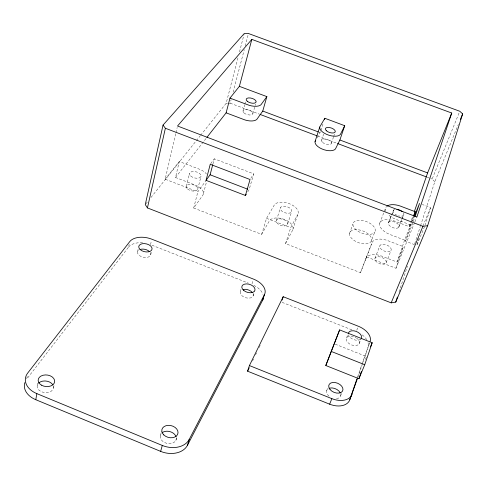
<?xml version="1.0" encoding="UTF-8"?>
<svg xmlns="http://www.w3.org/2000/svg" width="487" height="487" viewBox="0 0 487 487"><rect width="100%" height="100%" fill="white"/><g stroke="black" fill="none" stroke-linecap="round" stroke-linejoin="round"><path stroke-width="0.37" stroke-dasharray="2.44 1.83" d="M27.169 376.402L26.73 379.099L128.556 247.122L129.158 244.358M37.176 385.661L37.755 382.295M53.533 387.889L54.027 385.205M137.547 251.816L138.168 249.052M206.47 179.916L197.844 191.805L165.16 179.192L175.807 133.401M175.984 132.659L177.183 127.491M150.526 244.657L151.481 240.554M150.745 254.719L151.39 251.968M360.477 272.677L366.541 256.899L395.974 268.258L403.346 246.641L386.526 240.182A14.549 7.829 21.4 0 0 371.672 243.707L360.477 272.677L285.522 243.616L292.59 230.235A12.595 6.952 17.7 0 0 284.725 219.558A12.595 6.952 17.7 0 0 269.408 220.824L261.635 234.357L193.692 208.016L202.744 195.317A12.528 6.806 14.2 0 0 195.457 185.163L175.49 177.469L179.307 161.489L199.493 169.233A12.662 6.708 14.3 0 1 206.433 173.999M186.308 186.357L189.492 173.488M197.765 189.035L201.04 176.209M193.692 208.016L197.844 191.805M200.607 135.331L226.145 103.354L238.362 56.303M239.507 51.89L244.084 34.248M203.426 193.662L206.634 181.322M212.953 163.894L214.28 158.817L253.703 173.871L249.107 189.741L247.067 192.931M228.178 103.281L230.211 103.201L231.173 99.537M233.096 92.201L244.249 49.662M245.211 45.991L248.48 33.524M243.031 110.896L244.626 105.034M244.827 104.303L245.618 101.369M160.18 436.017L161.447 431.427M252.863 113.672L255.505 104.163M175.898 440.327L176.842 437.064M240.353 291.494L240.974 289.455M261.635 234.357L266.559 218.322L274.309 204.99A12.729 6.861 17.6 0 1 289.747 203.852A12.729 6.861 17.6 0 1 297.752 214.457L292.59 230.235M252.01 283.799L253.264 279.763M276.482 220.276L280.463 207.596M253.149 295.95L254.64 291.22M424.938 225.408L430.587 207.62L422.296 204.485M419.039 238.265L416.72 245.503L424.487 226.832M287.482 224.501A5.917 3.251 17.6 0 0 280.567 218.84A5.917 3.251 17.6 0 0 277.876 223.862A5.917 3.251 17.6 0 0 287.482 224.501L291.567 211.845A5.966 3.214 17.6 0 0 284.566 206.196A5.966 3.214 17.6 0 0 281.888 211.157A5.966 3.214 17.6 0 0 291.567 211.845M317.22 137.742L320.659 131.173M320.89 130.461L323.447 122.578M285.522 243.616L290.721 227.642L297.752 214.457M399.023 292.011L407.442 266.072M414.687 243.737L420.299 226.443M420.537 225.725L434.8 181.773L458.346 124.386M321.603 140.232L323.612 134.089M331.391 143.355L333.437 137.224M333.668 136.543L334.575 133.822M413.323 221.786L414.754 217.549M365.506 359.412L366.474 356.551L334.271 343.804M357.574 378.174L369.657 342.842M365.676 259.303A14.397 7.932 21.5 0 1 380.438 255.638L397.069 262.055L404.594 240.091L411.442 222.882M411.679 222.188L413.579 216.612M414.614 244.693L405.47 241.193L412.075 221.804M357.647 376.835L361.817 364.666M362.06 363.947L369.584 342.781M404.594 240.091L390.629 234.746A13.606 7.092 21.2 0 1 379.696 223.338A13.606 7.092 21.2 0 1 394.367 221.013L409.19 226.662L410.419 223.076M411.399 220.209L412.629 216.63M349.489 233.498L352.953 224.05M371.143 241.455A11.621 6.252 20.4 0 0 358.237 229.773A11.621 6.252 20.4 0 0 352.332 239.056A11.621 6.252 20.4 0 0 371.143 241.455L374.753 232.043A11.694 6.197 20.3 0 0 361.719 220.386A11.694 6.197 20.3 0 0 355.839 229.584A11.694 6.197 20.3 0 0 374.753 232.043M379.72 223.265L385.521 208.168M366.541 256.899L371.672 243.707M401.866 219.655L398.396 227.636A5.68 2.946 21.1 0 1 391.651 227.143A5.68 2.946 21.1 0 1 388.474 222.614L393.727 209.946A5.728 2.91 21 0 1 395.7 209.361M388.784 222.267L391.408 215.558M391.67 214.889L393.502 210.189M374.966 258.262L379.842 245.783M346.531 337.929L348.102 333.93M326.637 390.775L327.988 387.335M356.758 330.223L358.073 326.911M398.646 227.35L401.848 219.308M402.116 218.639L403.455 215.284M402.134 218.986L403.735 214.962A5.728 2.91 21 0 0 403.139 212.484M386.142 262.688L391.122 250.233M359.169 343.688L361.05 339.025M340.65 395.748L341.758 393.003M409.19 226.662L413.317 216.484M412.349 221.122L414.005 217.044M405.47 241.193L413.086 222.492M397.069 262.055L403.346 246.641M434.8 181.773L432.127 179.052L459.204 112.661M395.974 268.258L414.607 222.589M414.894 221.889L416.902 216.971M422.984 225.956L430.587 207.62M252.546 361.025L253.544 358.992M255.535 354.926L257.191 351.541M259.181 347.474L260.18 345.447M250.854 178.26L253.703 173.871M210.682 163.681L214.28 158.817M175.49 177.469L206.433 137.979M165.16 179.192L179.307 161.489M145.759 204.016L148.121 201.058M150.964 197.503L195.884 141.248M196.352 140.658L200.139 135.922M403.735 214.962L403.212 215.558A5.728 2.91 21 0 1 398.506 215.838M388.474 222.614L389.01 222.011A5.68 2.946 21.1 0 1 395.736 222.516A5.68 2.946 21.1 0 1 398.926 227.027M226.145 103.354L227.502 103.305M318.772 132.074L320.19 132.61M230.211 103.201L259.364 114.153M317.664 136.056L336.858 143.263M427.154 177.183L429.997 178.254M430.709 178.522L432.127 179.052M410.73 224.976L396.613 219.594A13.746 6.988 21 0 1 387.938 214.31M266.559 218.322L290.721 227.642M151.932 245.211L248.285 283.087M282.113 302.366L351.991 329.882M397.088 215.345A5.728 2.91 21 0 1 393.186 210.536M385.905 211.455A13.746 6.988 21 0 1 386.471 206.591M360.587 339.244A6.976 4.261 22.4 0 1 353.799 339.616A6.976 4.261 22.4 0 1 348.455 334.861M356.399 337.905A6.952 4.28 22.4 0 1 356.07 345.526A6.952 4.28 22.4 0 1 346.208 339.299A6.952 4.28 22.4 0 1 355.9 337.588M362.225 334.892A16.223 9.983 22.4 0 1 366.802 339.829M368.038 342.714A16.223 9.983 22.4 0 1 367.947 346.768M340.723 394.427A7.451 4.913 23.2 0 1 334.849 398.628M329.017 396.168A7.451 4.913 23.2 0 1 328.226 388.736M128.556 247.122A17.167 10.264 12.4 0 1 144.14 242.983M253.818 285.358A17.228 10.55 17.2 0 1 263.035 294.477M53.485 386.368A8.255 5.82 6.2 0 1 43.69 392.437A8.255 5.82 6.2 0 1 38.357 383.342M150.276 252.558A6.757 4.042 12.4 0 1 147.725 257.246A6.757 4.042 12.4 0 1 139.227 255.371A6.757 4.042 12.4 0 1 138.88 250.044M176.3 437.722A8.212 6.075 14.6 0 1 166.578 443.292A8.212 6.075 14.6 0 1 161.221 433.588M253.076 293.728A6.781 4.152 17.2 0 1 245.99 297.843A6.781 4.152 17.2 0 1 240.998 290.575M376.341 257.039L375.483 257.55A6.008 3.299 21.5 0 0 380.061 263.814A6.008 3.299 21.5 0 0 385.996 260.862L385.363 259.881A6.008 3.299 21.5 0 0 376.341 257.039M381.218 244.577L380.353 245.083A6.063 3.263 21.4 0 0 385.004 251.31A6.063 3.263 21.4 0 0 390.964 248.419L390.312 247.445A6.063 3.263 21.4 0 0 381.218 244.577M322.558 142.374A5.138 2.453 18.1 0 0 331.05 143.915A5.138 2.453 18.1 0 0 325.87 139.124A5.138 2.453 18.1 0 0 322.558 142.374M244.017 112.966A5.107 2.411 15.8 0 0 252.528 114.226A5.107 2.411 15.8 0 0 247.286 109.691A5.107 2.411 15.8 0 0 244.017 112.966M190.794 176.111A5.935 3.147 14.3 0 0 200.705 176.964A5.935 3.147 14.3 0 0 194.295 171.515A5.935 3.147 14.3 0 0 190.794 176.111M187.592 188.993A5.887 3.184 14.3 0 0 197.424 189.802A5.887 3.184 14.3 0 0 191.081 184.336A5.887 3.184 14.3 0 0 187.592 188.993"/><path stroke-width="0.73" d="M35.794 399.711L36.842 393.624A21.069 14.756 6.4 0 1 27.722 373.024L129.761 241.595A17.228 10.227 12.5 0 1 151.798 239.184L253.477 279.094A17.295 10.513 17.2 0 1 264.465 294.617L262.724 300.016L187.446 445.313A20.868 15.432 14.6 0 1 160.637 451.37L35.794 399.711A20.978 14.787 6.2 0 1 24.843 382.63M163.042 125.068L145.284 204.607L147.433 207.919L391.177 302.853L395.748 302.098L427.647 225.731L462.65 113.891L459.777 111.261L248.48 33.524L244.279 33.512L163.042 125.068L165.367 128.258L422.923 226.297L427.647 225.731M147.433 207.919L165.367 128.258M206.062 180.348L210.232 164.289L250.038 179.514L245.436 195.482L206.062 180.348L210.11 174.778L212.764 164.618M206.902 137.377L226.12 112.844L229.974 98.106L239.373 86.345L251.822 39.386L451.741 113.033L416.902 216.971L177.53 126.011L251.822 39.386M160.637 451.37L162.293 445.447A20.965 15.401 14.7 0 0 189.2 439.451L264.465 294.617M226.12 112.844L242.873 119.157A10.872 5.162 15.8 0 0 256.832 119.382L262.767 111.06L266.864 96.615L239.373 86.345M187.446 445.313L189.2 439.451M315.071 141.528L319.752 127.034M324.379 119.711L324.841 118.28L344.723 125.707L339.883 139.994L335.403 149.034A10.945 5.247 18.1 0 1 321.785 148.882A10.945 5.247 18.1 0 1 315.728 140.311M395.748 302.098L397.386 297.058M357.574 378.174L349.8 399.742A17.392 11.463 23.2 0 1 329.644 404.18L247.573 371.185L249.417 365.567L283.209 296.717L358.341 326.247A16.284 9.947 22.4 0 1 370.132 341.454M282.083 300.071L283.209 296.717M415.234 216.143L419.532 203.438L414.285 216.362M358.937 378.716L364.733 364.714L372.184 342.732L339.628 329.9L325.803 365.518L358.937 378.716L361.372 371.569M413.816 215.911L415.241 211.729L400.259 206.044A13.746 6.988 21 0 0 386.964 206.159M349.8 399.742L356.916 378.983M414.346 211.608L427.598 172.909L451.741 113.033M339.628 329.9L325.803 365.518M329.644 404.18L331.854 398.652A17.465 11.426 23.1 0 0 352.071 394.263M413.591 215.802L415.241 211.729M460.355 119.492L462.65 113.891M370.467 346.878L372.184 342.732M391.177 302.853L422.923 226.297M247.573 371.185L249.234 367.801M344.723 125.707L340.285 134.589A11.049 5.162 18.1 0 1 326.564 134.333A11.049 5.162 18.1 0 1 320.409 125.835L324.841 118.28M245.436 195.482L246.252 194.203M266.864 96.615L260.947 104.772A10.97 5.077 15.8 0 1 246.885 104.449L229.974 98.106M262.767 111.06L318.066 131.813M339.883 139.994L427.598 172.909M260.07 114.421L316.952 135.788M337.57 143.531L426.442 176.915M210.11 174.778L247.694 189.193M331.233 351.425L364.733 364.714M249.417 365.567L331.854 398.652M36.842 393.624L162.293 445.447M397.008 209.41A5.728 2.91 21 0 1 402.262 211.614M348.315 333.662A6.976 4.261 22.4 0 1 356.119 331.373A6.976 4.261 22.4 0 1 361.317 338.362M329.602 388.151A7.451 4.913 23.2 0 1 340.322 393.027M263.449 297.362A17.228 10.55 17.2 0 1 262.724 300.016M38.765 382.946A8.255 5.82 6.2 0 1 52.882 384.876M162.019 432.803A8.212 6.075 14.6 0 1 169.914 431.61A8.212 6.075 14.6 0 1 176.032 436.644M243.372 289.442A6.781 4.152 17.2 0 1 252.388 292.584M140.11 249.466A6.757 4.042 12.4 0 1 149.406 251.511M326.369 130.753A5.18 2.417 18.1 0 0 334.922 132.324A5.18 2.417 18.1 0 0 329.681 127.557A5.18 2.417 18.1 0 0 326.369 130.753M247.219 101.217A5.144 2.38 15.8 0 0 255.785 102.52A5.144 2.38 15.8 0 0 250.488 98.003A5.144 2.38 15.8 0 0 247.219 101.217M329.991 389.423A7.482 4.894 23.1 0 0 342.318 391.414A7.482 4.894 23.1 0 0 335.184 382.538A7.482 4.894 23.1 0 0 329.991 389.423M41.547 385.193A8.297 5.807 6.4 0 0 54.641 381.851A8.297 5.807 6.4 0 0 43.081 375.246A8.297 5.807 6.4 0 0 41.547 385.193M163.778 434.891A8.255 6.063 14.7 0 0 177.603 434.447A8.255 6.063 14.7 0 0 168.35 425.34A8.255 6.063 14.7 0 0 163.778 434.891M243.847 290.544A6.806 4.139 17.2 0 0 254.853 290.544A6.806 4.139 17.2 0 0 246.562 283.891A6.806 4.139 17.2 0 0 243.847 290.544M140.14 249.545A6.781 4.024 12.5 0 0 151.597 250.19A6.781 4.024 12.5 0 0 144.493 243.597A6.781 4.024 12.5 0 0 140.14 249.545"/></g></svg>
